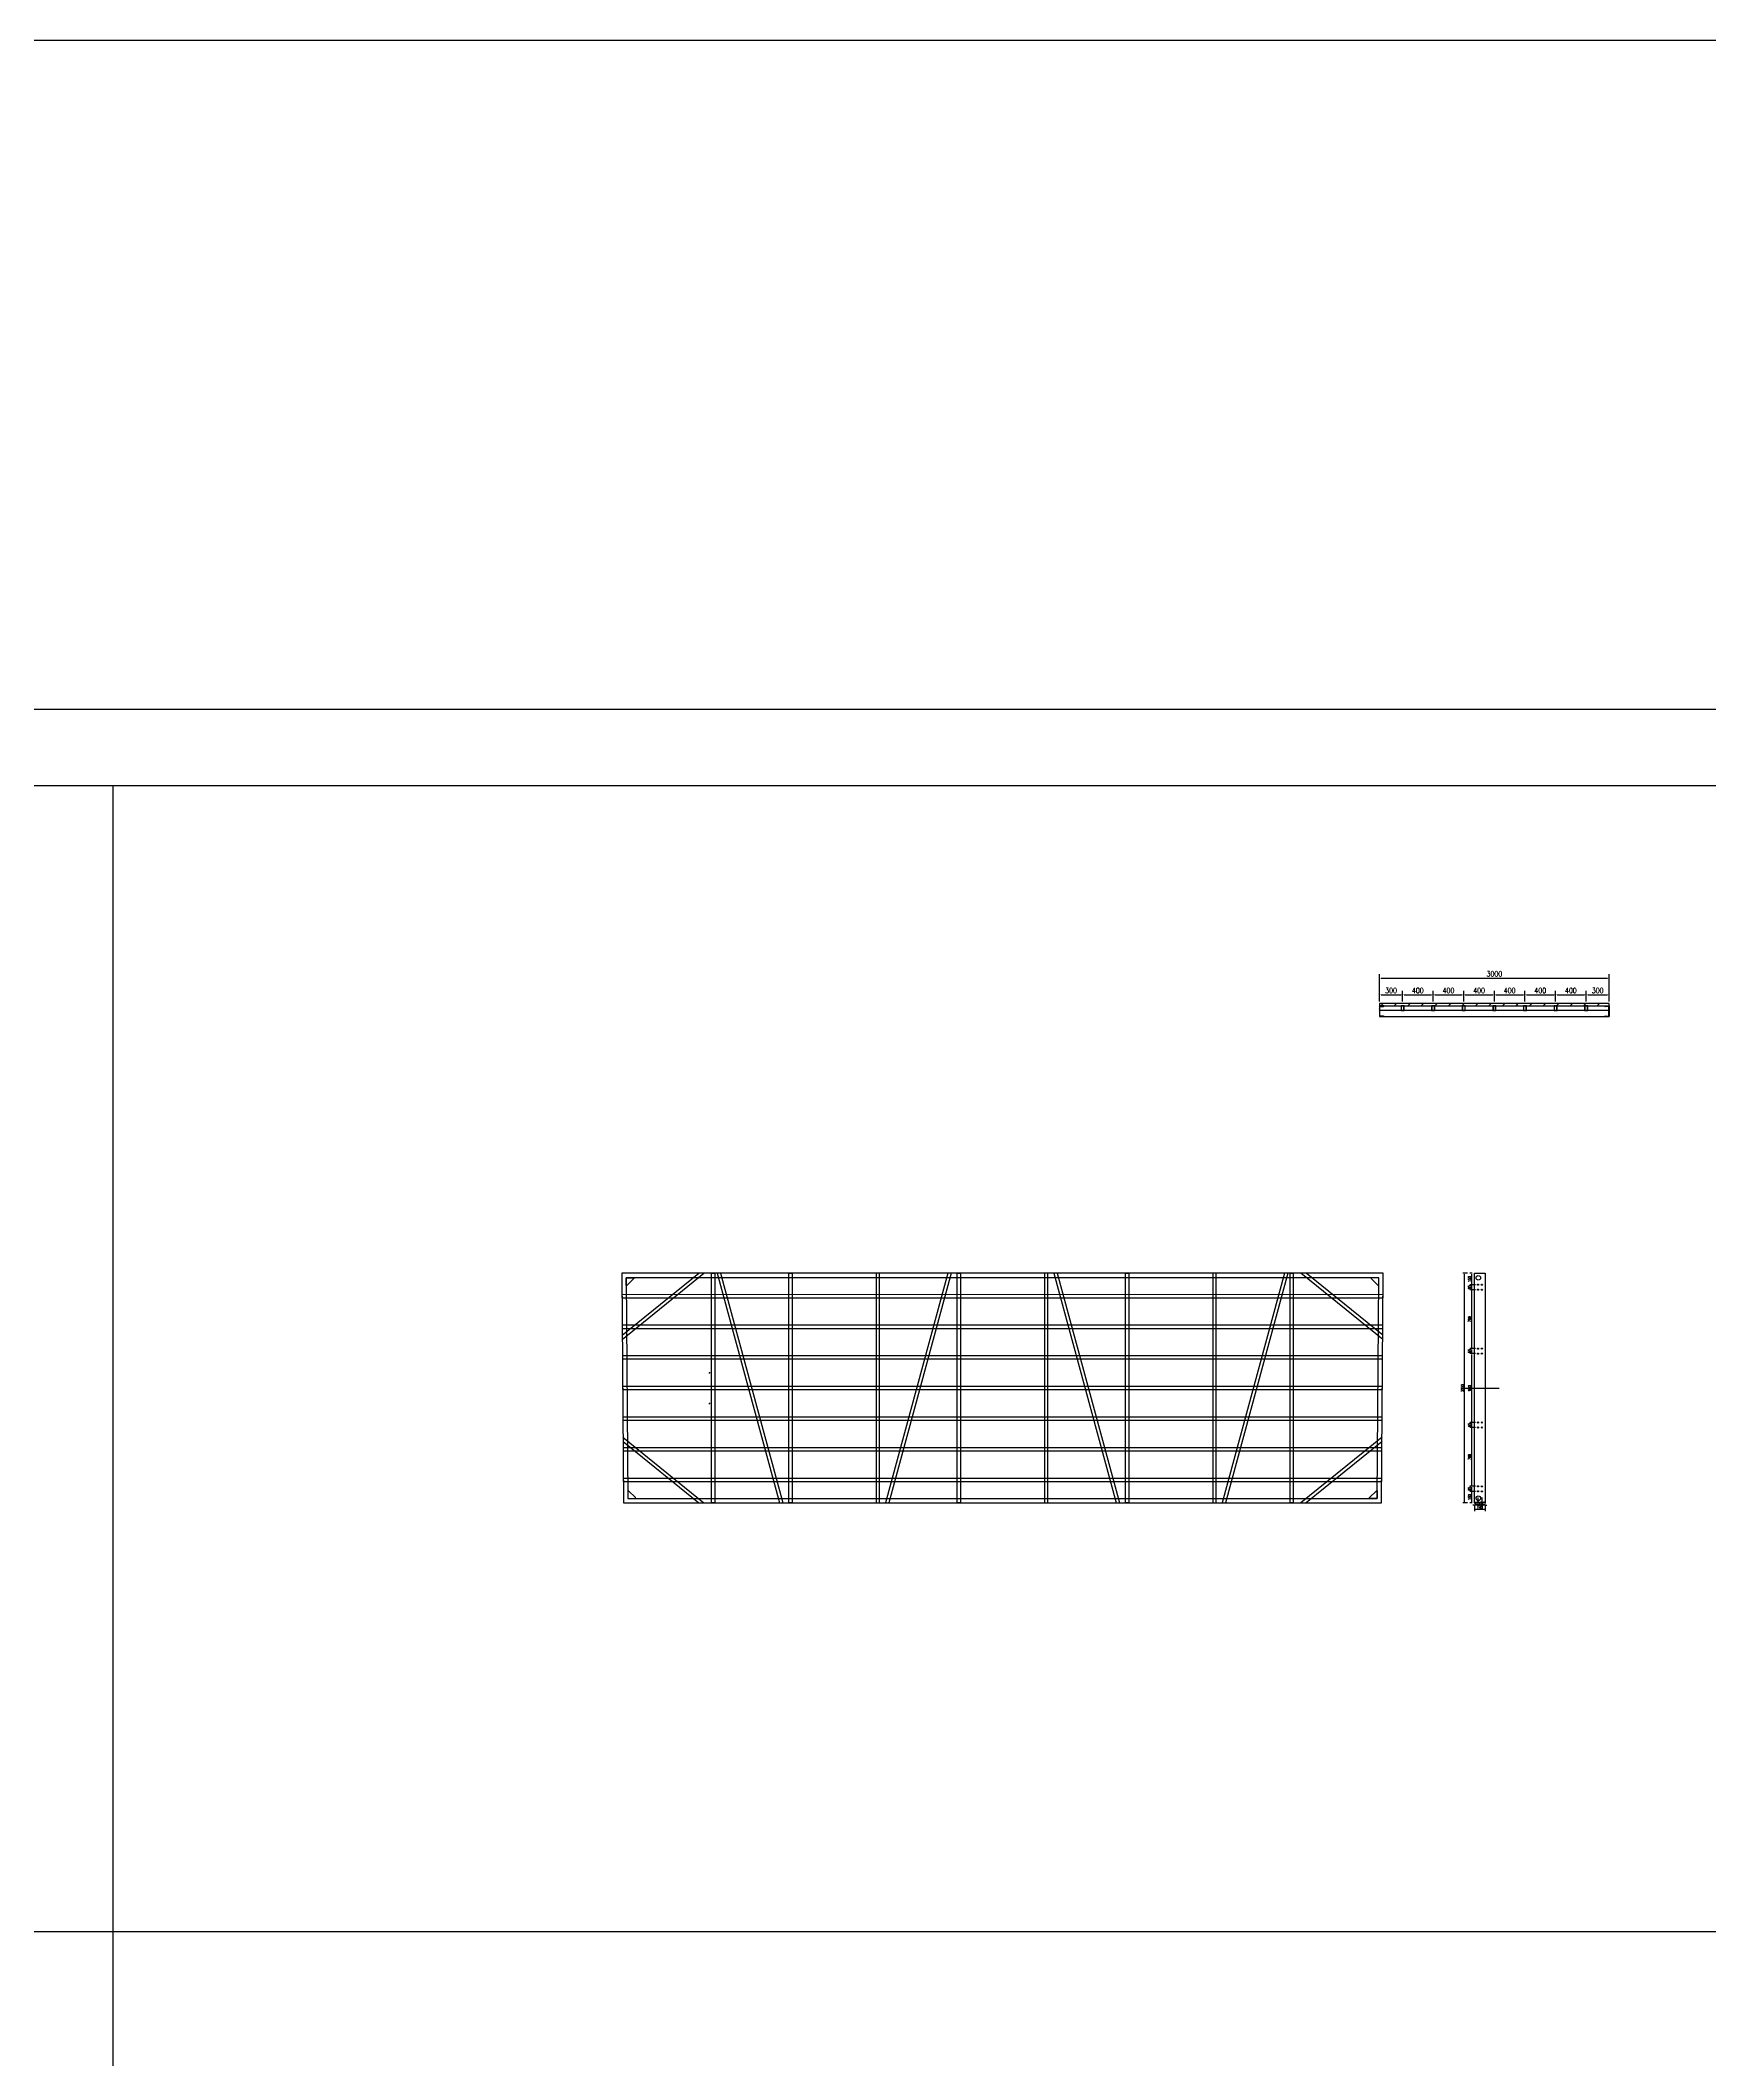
# Model space of a CAD drawing. Extents: x 10241 to 1500931, y -537358 to 142253.
# Drawn here: x 1305260 to 1327076, y 45864 to 72248 of the extents above; entities that cross this region are included whole.
import ezdxf

# ---------------------------------------------------------------- set-up
doc = ezdxf.new("R2010")
doc.units = 0
doc.header["$LTSCALE"] = 1000
doc.header["$MEASUREMENT"] = 0
for name, color, linetype in [('14#槽钢', 3, 'Continuous'), ('PUB_DIM', 3, 'Continuous'), ('W-STEEL_FRAME钢架', 3, 'Continuous'), ('W-STEEL_KEEL钢龙骨', 5, 'Continuous'), ('W-WOOD_FLOOR木地板', 30, 'Continuous'), ('钢架', 90, 'Continuous')]:
    doc.layers.add(name, color=color, linetype=linetype)
doc.styles.add('STANDARD_T3', font='simplex.shx', dxfattribs={"width": 0.7, "bigfont": 'gbcbig.shx'})
doc.dimstyles.new('W&&10', dxfattribs={"dimtxt": 35, "dimasz": 10, "dimexe": 25, "dimexo": 30, "dimgap": 10, "dimtad": 1, "dimdec": 0, "dimzin": 0, "dimdsep": 46, "dimtxsty": 'STANDARD_T3', "dimcen": 0.09, "dimclrd": 1, "dimclre": 1, "dimclrt": 7, "dimazin": 2, "dimtfac": 1, "dimtdec": 0, "dimtix": 1, "dimtmove": 2, "dimatfit": 3, "dimfxl": 100, "dimtolj": 1, "dimtzin": 0, "dimarcsym": 0})
doc.dimstyles.new('W&&20', dxfattribs={"dimtxt": 70, "dimasz": 20, "dimexe": 50, "dimexo": 60, "dimgap": 20, "dimtad": 1, "dimdec": 0, "dimzin": 0, "dimdsep": 46, "dimtxsty": 'STANDARD_T3', "dimcen": 0.09, "dimclrd": 1, "dimclre": 1, "dimclrt": 7, "dimazin": 2, "dimtfac": 1, "dimtdec": 0, "dimtix": 1, "dimtmove": 2, "dimatfit": 3, "dimfxl": 100, "dimtolj": 1, "dimtzin": 0, "dimarcsym": 0})

# ---------------------------------------------------------------- blocks, each defined once
blk = doc.blocks.new('*U400')
at = {"layer": '14#槽钢'}
blk.add_lwpolyline([(0, 29946), (0, -29946)], dxfattribs=at)
blk = doc.blocks.new('*U401')
at = {"layer": '14#槽钢', "color": 0, "linetype": 'ByBlock', "lineweight": -2, "transparency": 16777216}
blk.add_blockref('*U400', (21762, 0), dxfattribs=at)
blk = doc.blocks.new('*D577')
at = {"layer": 'Defpoints', "color": 0, "transparency": 16777216}
for p in [(1323967, 53289), (1324003, 53139), (1324048, 53289)]:
    blk.add_point(p, dxfattribs=at)
at = {"layer": 'W-STEEL_FRAME钢架', "color": 1, "lineweight": -2, "transparency": 16777216}
for p, q in [((1324018, 53289), (1323942, 53289)), ((1323973, 53139), (1323942, 53139)), ((1323967, 53149), (1323967, 53279))]:
    blk.add_line(p, q, dxfattribs=at)
at = {"layer": 'W-STEEL_FRAME钢架', "color": 1, "transparency": 16777216}
for points in [[(1323965, 53279), (1323969, 53279), (1323967, 53289)], [(1323965, 53149), (1323969, 53149), (1323967, 53139)]]:
    blk.add_solid(points, dxfattribs=at)
at = {"layer": 'W-STEEL_FRAME钢架', "color": 7, "transparency": 16777216, "insert": (1323939, 53214), "char_height": 35, "attachment_point": 5, "rotation": 90, "style": 'STANDARD_T3'}
blk.add_mtext('\\A1;150', dxfattribs=at)
blk = doc.blocks.new('*D578')
at = {"layer": 'Defpoints', "color": 0, "transparency": 16777216}
for p in [(1323967, 53355), (1324048, 53355), (1324048, 53289)]:
    blk.add_point(p, dxfattribs=at)
at = {"layer": 'W-STEEL_FRAME钢架', "color": 1, "lineweight": -2, "transparency": 16777216}
for p, q in [((1324018, 53355), (1323942, 53355)), ((1323967, 53299), (1323967, 53345)), ((1324018, 53289), (1323942, 53289))]:
    blk.add_line(p, q, dxfattribs=at)
at = {"layer": 'W-STEEL_FRAME钢架', "color": 1, "transparency": 16777216}
for points in [[(1323965, 53345), (1323969, 53345), (1323967, 53355)], [(1323965, 53299), (1323969, 53299), (1323967, 53289)]]:
    blk.add_solid(points, dxfattribs=at)
at = {"layer": 'W-STEEL_FRAME钢架', "color": 7, "transparency": 16777216, "insert": (1323939, 53322), "char_height": 35, "attachment_point": 5, "rotation": 90, "style": 'STANDARD_T3'}
blk.add_mtext('\\A1;65', dxfattribs=at)
blk = doc.blocks.new('*D579')
at = {"layer": 'Defpoints', "color": 0, "transparency": 16777216}
for p in [(1323967, 54124), (1324048, 54124), (1324048, 53355)]:
    blk.add_point(p, dxfattribs=at)
at = {"layer": 'W-STEEL_FRAME钢架', "color": 1, "lineweight": -2, "transparency": 16777216}
for p, q in [((1324018, 54124), (1323942, 54124)), ((1323967, 53365), (1323967, 54114)), ((1324018, 53355), (1323942, 53355))]:
    blk.add_line(p, q, dxfattribs=at)
at = {"layer": 'W-STEEL_FRAME钢架', "color": 1, "transparency": 16777216}
for points in [[(1323965, 54114), (1323969, 54114), (1323967, 54124)], [(1323965, 53365), (1323969, 53365), (1323967, 53355)]]:
    blk.add_solid(points, dxfattribs=at)
at = {"layer": 'W-STEEL_FRAME钢架', "color": 7, "transparency": 16777216, "insert": (1323939, 53739), "char_height": 35, "attachment_point": 5, "rotation": 90, "style": 'STANDARD_T3'}
blk.add_mtext('\\A1;769', dxfattribs=at)
blk = doc.blocks.new('*D580')
at = {"layer": 'Defpoints', "color": 0, "transparency": 16777216}
for p in [(1323967, 54189), (1324048, 54189), (1324048, 54124)]:
    blk.add_point(p, dxfattribs=at)
at = {"layer": 'W-STEEL_FRAME钢架', "color": 1, "lineweight": -2, "transparency": 16777216}
for p, q in [((1324018, 54189), (1323942, 54189)), ((1324018, 54124), (1323942, 54124)), ((1323967, 54134), (1323967, 54179))]:
    blk.add_line(p, q, dxfattribs=at)
at = {"layer": 'W-STEEL_FRAME钢架', "color": 1, "transparency": 16777216}
for points in [[(1323965, 54179), (1323969, 54179), (1323967, 54189)], [(1323965, 54134), (1323969, 54134), (1323967, 54124)]]:
    blk.add_solid(points, dxfattribs=at)
at = {"layer": 'W-STEEL_FRAME钢架', "color": 7, "transparency": 16777216, "insert": (1323939, 54157), "char_height": 35, "attachment_point": 5, "rotation": 90, "style": 'STANDARD_T3'}
blk.add_mtext('\\A1;65', dxfattribs=at)
blk = doc.blocks.new('*D581')
at = {"layer": 'Defpoints', "color": 0, "transparency": 16777216}
for p in [(1323967, 55089), (1324048, 55089), (1324048, 54189)]:
    blk.add_point(p, dxfattribs=at)
at = {"layer": 'W-STEEL_FRAME钢架', "color": 1, "lineweight": -2, "transparency": 16777216}
for p, q in [((1324018, 55089), (1323942, 55089)), ((1323967, 54199), (1323967, 55079)), ((1324018, 54189), (1323942, 54189))]:
    blk.add_line(p, q, dxfattribs=at)
at = {"layer": 'W-STEEL_FRAME钢架', "color": 1, "transparency": 16777216}
for points in [[(1323965, 55079), (1323969, 55079), (1323967, 55089)], [(1323965, 54199), (1323969, 54199), (1323967, 54189)]]:
    blk.add_solid(points, dxfattribs=at)
at = {"layer": 'W-STEEL_FRAME钢架', "color": 7, "transparency": 16777216, "insert": (1323939, 54639), "char_height": 35, "attachment_point": 5, "rotation": 90, "style": 'STANDARD_T3'}
blk.add_mtext('\\A1;900', dxfattribs=at)
blk = doc.blocks.new('*D582')
at = {"layer": 'Defpoints', "color": 0, "transparency": 16777216}
for p in [(1323967, 55989), (1324048, 55989), (1324048, 55924)]:
    blk.add_point(p, dxfattribs=at)
at = {"layer": 'W-STEEL_FRAME钢架', "color": 1, "lineweight": -2, "transparency": 16777216}
for p, q in [((1324018, 55989), (1323942, 55989)), ((1323967, 55934), (1323967, 55979)), ((1324018, 55924), (1323942, 55924))]:
    blk.add_line(p, q, dxfattribs=at)
at = {"layer": 'W-STEEL_FRAME钢架', "color": 1, "transparency": 16777216}
for points in [[(1323965, 55979), (1323969, 55979), (1323967, 55989)], [(1323965, 55934), (1323969, 55934), (1323967, 55924)]]:
    blk.add_solid(points, dxfattribs=at)
at = {"layer": 'W-STEEL_FRAME钢架', "color": 7, "transparency": 16777216, "insert": (1323939, 55957), "char_height": 35, "attachment_point": 5, "rotation": 90, "style": 'STANDARD_T3'}
blk.add_mtext('\\A1;65', dxfattribs=at)
blk = doc.blocks.new('*D583')
at = {"layer": 'Defpoints', "color": 0, "transparency": 16777216}
for p in [(1323967, 56139), (1324003, 56139), (1324048, 55989)]:
    blk.add_point(p, dxfattribs=at)
at = {"layer": 'W-STEEL_FRAME钢架', "color": 1, "lineweight": -2, "transparency": 16777216}
for p, q in [((1323973, 56139), (1323942, 56139)), ((1324018, 55989), (1323942, 55989)), ((1323967, 55999), (1323967, 56129))]:
    blk.add_line(p, q, dxfattribs=at)
at = {"layer": 'W-STEEL_FRAME钢架', "color": 1, "transparency": 16777216}
for points in [[(1323965, 56129), (1323969, 56129), (1323967, 56139)], [(1323965, 55999), (1323969, 55999), (1323967, 55989)]]:
    blk.add_solid(points, dxfattribs=at)
at = {"layer": 'W-STEEL_FRAME钢架', "color": 7, "transparency": 16777216, "insert": (1323939, 56064), "char_height": 35, "attachment_point": 5, "rotation": 90, "style": 'STANDARD_T3'}
blk.add_mtext('\\A1;150', dxfattribs=at)
blk = doc.blocks.new('*D584')
at = {"layer": 'Defpoints', "color": 0, "transparency": 16777216}
for p in [(1324003, 53139), (1324003, 53054), (1324143, 53139)]:
    blk.add_point(p, dxfattribs=at)
at = {"layer": 'W-STEEL_FRAME钢架', "color": 1, "lineweight": -2, "transparency": 16777216}
for p, q in [((1324003, 53109), (1324003, 53029)), ((1324133, 53054), (1324013, 53054)), ((1324143, 53109), (1324143, 53029))]:
    blk.add_line(p, q, dxfattribs=at)
at = {"layer": 'W-STEEL_FRAME钢架', "color": 1, "transparency": 16777216}
for points in [[(1324013, 53055), (1324013, 53052), (1324003, 53054)], [(1324133, 53055), (1324133, 53052), (1324143, 53054)]]:
    blk.add_solid(points, dxfattribs=at)
at = {"layer": 'W-STEEL_FRAME钢架', "color": 7, "transparency": 16777216, "insert": (1324073, 53081), "char_height": 35, "attachment_point": 5, "style": 'STANDARD_T3'}
blk.add_mtext('\\A1;140', dxfattribs=at)
blk = doc.blocks.new('*D585')
at = {"layer": 'Defpoints', "color": 0, "transparency": 16777216}
for p in [(1324098, 53289), (1324098, 53107), (1324143, 53139)]:
    blk.add_point(p, dxfattribs=at)
at = {"layer": 'W-STEEL_FRAME钢架', "color": 1, "lineweight": -2, "transparency": 16777216}
for p, q in [((1324088, 53107), (1324078, 53107)), ((1324098, 53207), (1324098, 53082)), ((1324143, 53107), (1324098, 53107)), ((1324143, 53109), (1324143, 53082)), ((1324153, 53107), (1324163, 53107))]:
    blk.add_line(p, q, dxfattribs=at)
at = {"layer": 'W-STEEL_FRAME钢架', "color": 1, "transparency": 16777216}
for points in [[(1324088, 53108), (1324088, 53105), (1324098, 53107)], [(1324153, 53108), (1324153, 53105), (1324143, 53107)]]:
    blk.add_solid(points, dxfattribs=at)
at = {"layer": 'W-STEEL_FRAME钢架', "color": 7, "transparency": 16777216, "insert": (1324121, 53134), "char_height": 35, "attachment_point": 5, "style": 'STANDARD_T3'}
blk.add_mtext('\\A1;45', dxfattribs=at)
blk = doc.blocks.new('*D586')
at = {"layer": 'Defpoints', "color": 0, "transparency": 16777216}
for p in [(1324048, 53289), (1324048, 53107), (1324098, 53289)]:
    blk.add_point(p, dxfattribs=at)
at = {"layer": 'W-STEEL_FRAME钢架', "color": 1, "lineweight": -2, "transparency": 16777216}
for p, q in [((1324038, 53107), (1324028, 53107)), ((1324048, 53207), (1324048, 53082)), ((1324098, 53107), (1324048, 53107)), ((1324098, 53207), (1324098, 53082)), ((1324108, 53107), (1324118, 53107))]:
    blk.add_line(p, q, dxfattribs=at)
at = {"layer": 'W-STEEL_FRAME钢架', "color": 1, "transparency": 16777216}
for points in [[(1324038, 53108), (1324038, 53105), (1324048, 53107)], [(1324108, 53108), (1324108, 53105), (1324098, 53107)]]:
    blk.add_solid(points, dxfattribs=at)
at = {"layer": 'W-STEEL_FRAME钢架', "color": 7, "transparency": 16777216, "insert": (1324073, 53134), "char_height": 35, "attachment_point": 5, "style": 'STANDARD_T3'}
blk.add_mtext('\\A1;50', dxfattribs=at)
blk = doc.blocks.new('*D496')
at = {"layer": 'Defpoints', "color": 0, "transparency": 16777216}
for p in [(1324003, 53139), (1324003, 53107), (1324048, 53289)]:
    blk.add_point(p, dxfattribs=at)
at = {"layer": 'W-STEEL_FRAME钢架', "color": 1, "lineweight": -2, "transparency": 16777216}
for p, q in [((1323993, 53107), (1323983, 53107)), ((1324003, 53109), (1324003, 53082)), ((1324048, 53107), (1324003, 53107)), ((1324048, 53207), (1324048, 53082)), ((1324058, 53107), (1324068, 53107))]:
    blk.add_line(p, q, dxfattribs=at)
at = {"layer": 'W-STEEL_FRAME钢架', "color": 1, "transparency": 16777216}
for points in [[(1323993, 53108), (1323993, 53105), (1324003, 53107)], [(1324058, 53108), (1324058, 53105), (1324048, 53107)]]:
    blk.add_solid(points, dxfattribs=at)
at = {"layer": 'W-STEEL_FRAME钢架', "color": 7, "transparency": 16777216, "insert": (1324026, 53134), "char_height": 35, "attachment_point": 5, "style": 'STANDARD_T3'}
blk.add_mtext('\\A1;45', dxfattribs=at)
blk = doc.blocks.new('*D497')
at = {"layer": 'Defpoints', "color": 0, "transparency": 16777216}
for p in [(1323874, 56139), (1323942, 56139), (1323942, 53139)]:
    blk.add_point(p, dxfattribs=at)
at = {"layer": 'W-STEEL_FRAME钢架', "color": 1, "lineweight": -2, "transparency": 16777216}
for p, q in [((1323912, 56139), (1323849, 56139)), ((1323874, 53149), (1323874, 56129)), ((1323912, 53139), (1323849, 53139))]:
    blk.add_line(p, q, dxfattribs=at)
at = {"layer": 'W-STEEL_FRAME钢架', "color": 1, "transparency": 16777216}
for points in [[(1323872, 56129), (1323876, 56129), (1323874, 56139)], [(1323872, 53149), (1323876, 53149), (1323874, 53139)]]:
    blk.add_solid(points, dxfattribs=at)
at = {"layer": 'W-STEEL_FRAME钢架', "color": 7, "transparency": 16777216, "insert": (1323847, 54639), "char_height": 35, "attachment_point": 5, "rotation": 90, "style": 'STANDARD_T3'}
blk.add_mtext('\\A1;3000', dxfattribs=at)
blk = doc.blocks.new('*D587')
at = {"layer": 'Defpoints', "color": 0, "transparency": 16777216}
for p in [(1323967, 55155), (1324048, 55155), (1324048, 55089)]:
    blk.add_point(p, dxfattribs=at)
at = {"layer": 'W-STEEL_FRAME钢架', "color": 1, "lineweight": -2, "transparency": 16777216}
for p, q in [((1324018, 55155), (1323942, 55155)), ((1323967, 55099), (1323967, 55145)), ((1324018, 55089), (1323942, 55089))]:
    blk.add_line(p, q, dxfattribs=at)
at = {"layer": 'W-STEEL_FRAME钢架', "color": 1, "transparency": 16777216}
for points in [[(1323965, 55145), (1323969, 55145), (1323967, 55155)], [(1323965, 55099), (1323969, 55099), (1323967, 55089)]]:
    blk.add_solid(points, dxfattribs=at)
at = {"layer": 'W-STEEL_FRAME钢架', "color": 7, "transparency": 16777216, "insert": (1323939, 55122), "char_height": 35, "attachment_point": 5, "rotation": 90, "style": 'STANDARD_T3'}
blk.add_mtext('\\A1;65', dxfattribs=at)
blk = doc.blocks.new('*D588')
at = {"layer": 'Defpoints', "color": 0, "transparency": 16777216}
for p in [(1323967, 55924), (1324003, 55924), (1324048, 55155)]:
    blk.add_point(p, dxfattribs=at)
at = {"layer": 'W-STEEL_FRAME钢架', "color": 1, "lineweight": -2, "transparency": 16777216}
for p, q in [((1323973, 55924), (1323942, 55924)), ((1323967, 55165), (1323967, 55914)), ((1324018, 55155), (1323942, 55155))]:
    blk.add_line(p, q, dxfattribs=at)
at = {"layer": 'W-STEEL_FRAME钢架', "color": 1, "transparency": 16777216}
for points in [[(1323965, 55914), (1323969, 55914), (1323967, 55924)], [(1323965, 55165), (1323969, 55165), (1323967, 55155)]]:
    blk.add_solid(points, dxfattribs=at)
at = {"layer": 'W-STEEL_FRAME钢架', "color": 7, "transparency": 16777216, "insert": (1323939, 55539), "char_height": 35, "attachment_point": 5, "rotation": 90, "style": 'STANDARD_T3'}
blk.add_mtext('\\A1;769', dxfattribs=at)
blk = doc.blocks.new('14a槽钢')
at = {"layer": '钢架'}
h = blk.add_hatch(dxfattribs=at)
h.set_pattern_fill('STEEL', color=4, scale=10)
h.set_pattern_definition([(50.389312, (-1352470.2, 1293523.579), (-9.2899201, 11.2253202), []), (50.389312, (-1352470.2, 1293531.516), (-9.2899201, 11.2253202), [])])
edge = h.paths.add_edge_path()
edge.add_ellipse((-1332250, 1115678), major_axis=(-3.26, 5.03), ratio=0.900468, start_angle=55.3931, end_angle=130.6069)
edge.add_line((-1332252, 1115673), (-1332208, 1115673))
edge.add_ellipse((-1332208, 1115667), major_axis=(0, 6), ratio=0.827586, start_angle=270, end_angle=360, ccw=False)
edge.add_line((-1332203, 1115667), (-1332203, 1115551))
edge.add_ellipse((-1332208, 1115551), major_axis=(0, 6), ratio=0.827586, start_angle=180, end_angle=270, ccw=False)
edge.add_line((-1332208, 1115545), (-1332251, 1115545))
edge.add_ellipse((-1332250, 1115540), major_axis=(3.82, 3.82), ratio=1, start_angle=49.2445, end_angle=141.5341)
edge.add_line((-1332256, 1115539), (-1332198, 1115539))
edge.add_line((-1332198, 1115539), (-1332198, 1115679))
edge.add_line((-1332198, 1115679), (-1332256, 1115679))
for p, q in [((-1332256, 1115679, 0), (-1332198, 1115679, 0)), ((-1332198, 1115539, 0), (-1332256, 1115539, 0)), ((-1332208, 1115673, 0), (-1332251, 1115673, 0)), ((-1332251, 1115545, 0), (-1332208, 1115545, 0)), ((-1332246, 1115679, 0), (-1332246, 1115679, 0)), ((-1332246, 1115539, 0), (-1332246, 1115539, 0)), ((-1332203, 1115551, 0), (-1332203, 1115667, 0)), ((-1332198, 1115679, 0), (-1332198, 1115539, 0))]:
    blk.add_line(p, q, dxfattribs=at)
for centre, start_param, end_param in [((-1332251, 1115679, 0), 1.570796, 3.141593), ((-1332251, 1115539, 0), 0, 1.570796), ((-1332208, 1115667, 0), 4.712389, 6.283185), ((-1332208, 1115667, 0), 4.712389, 6.283185), ((-1332208, 1115551, 0), 3.141593, 4.712389)]:
    blk.add_ellipse(centre, major_axis=(0, 6), ratio=0.827586, start_param=start_param, end_param=end_param, dxfattribs=at)
blk = doc.blocks.new('*D511')
at = {"color": 1, "lineweight": -2, "transparency": 16777216}
for p, q in [((1322763, 59722), (1322763, 60046)), ((1322783, 59996), (1325743, 59996)), ((1325763, 59722), (1325763, 60046))]:
    blk.add_line(p, q, dxfattribs=at)
at = {"color": 1, "transparency": 16777216}
for points in [[(1322783, 59999), (1322783, 59992), (1322763, 59996)], [(1325743, 59999), (1325743, 59992), (1325763, 59996)]]:
    blk.add_solid(points, dxfattribs=at)
at = {"layer": 'Defpoints', "color": 0, "transparency": 16777216}
for p in [(1325763, 59996), (1322763, 59662), (1325763, 59662)]:
    blk.add_point(p, dxfattribs=at)
at = {"color": 7, "transparency": 16777216, "insert": (1324263, 60051), "char_height": 70, "attachment_point": 5, "style": 'STANDARD_T3'}
blk.add_mtext('\\A1;3000', dxfattribs=at)
blk = doc.blocks.new('ganglonggu')
at = {"layer": 'W-STEEL_KEEL钢龙骨'}
for points in [[(-1338169, 1115605), (-1338129, 1115605), (-1338129, 1115665), (-1338169, 1115665)], [(-1338166, 1115608), (-1338132, 1115608), (-1338132, 1115662), (-1338166, 1115662)]]:
    blk.add_lwpolyline(points, close=True, dxfattribs=at)
blk = doc.blocks.new('*U404')
blk.add_blockref('ganglonggu', (1338149, -1115635))
blk = doc.blocks.new('*U405')
at = {"layer": 'W-STEEL_KEEL钢龙骨', "color": 0, "linetype": 'ByBlock', "lineweight": -2}
for p in [(0, 0), (400, 0), (800, 0), (1200, 0), (1600, 0), (2000, 0)]:
    blk.add_blockref('*U404', p, dxfattribs=at)
at = {"layer": 'W-STEEL_KEEL钢龙骨', "color": 0, "linetype": 'ByBlock', "lineweight": -2, "transparency": 16777216}
blk.add_blockref('*U404', (2400, 0), dxfattribs=at)
blk = doc.blocks.new('*D512')
at = {"layer": 'Defpoints', "color": 0, "transparency": 16777216}
for p in [(1322763, 59632), (1323063, 59778), (1323063, 59632)]:
    blk.add_point(p, dxfattribs=at)
at = {"layer": 'PUB_DIM', "color": 1, "lineweight": -2, "transparency": 16777216}
for p, q in [((1322763, 59692), (1322763, 59828)), ((1322783, 59778), (1323043, 59778)), ((1323063, 59692), (1323063, 59828))]:
    blk.add_line(p, q, dxfattribs=at)
at = {"layer": 'PUB_DIM', "color": 1, "transparency": 16777216}
for points in [[(1322783, 59782), (1322783, 59775), (1322763, 59778)], [(1323043, 59782), (1323043, 59775), (1323063, 59778)]]:
    blk.add_solid(points, dxfattribs=at)
at = {"layer": 'PUB_DIM', "color": 7, "transparency": 16777216, "insert": (1322913, 59833), "char_height": 70, "attachment_point": 5, "style": 'STANDARD_T3'}
blk.add_mtext('\\A1;300', dxfattribs=at)
blk = doc.blocks.new('*D513')
at = {"layer": 'Defpoints', "color": 0, "transparency": 16777216}
for p in [(1323063, 59632), (1323463, 59778), (1323463, 59632)]:
    blk.add_point(p, dxfattribs=at)
at = {"layer": 'PUB_DIM', "color": 1, "lineweight": -2, "transparency": 16777216}
for p, q in [((1323063, 59692), (1323063, 59828)), ((1323083, 59778), (1323443, 59778)), ((1323463, 59692), (1323463, 59828))]:
    blk.add_line(p, q, dxfattribs=at)
at = {"layer": 'PUB_DIM', "color": 1, "transparency": 16777216}
for points in [[(1323083, 59782), (1323083, 59775), (1323063, 59778)], [(1323443, 59782), (1323443, 59775), (1323463, 59778)]]:
    blk.add_solid(points, dxfattribs=at)
at = {"layer": 'PUB_DIM', "color": 7, "transparency": 16777216, "insert": (1323263, 59833), "char_height": 70, "attachment_point": 5, "style": 'STANDARD_T3'}
blk.add_mtext('\\A1;400', dxfattribs=at)
blk = doc.blocks.new('*D514')
at = {"layer": 'Defpoints', "color": 0, "transparency": 16777216}
for p in [(1323463, 59632), (1323863, 59778), (1323863, 59629)]:
    blk.add_point(p, dxfattribs=at)
at = {"layer": 'PUB_DIM', "color": 1, "lineweight": -2, "transparency": 16777216}
for p, q in [((1323463, 59692), (1323463, 59828)), ((1323483, 59778), (1323843, 59778)), ((1323863, 59689), (1323863, 59828))]:
    blk.add_line(p, q, dxfattribs=at)
at = {"layer": 'PUB_DIM', "color": 1, "transparency": 16777216}
for points in [[(1323483, 59782), (1323483, 59775), (1323463, 59778)], [(1323843, 59782), (1323843, 59775), (1323863, 59778)]]:
    blk.add_solid(points, dxfattribs=at)
at = {"layer": 'PUB_DIM', "color": 7, "transparency": 16777216, "insert": (1323663, 59833), "char_height": 70, "attachment_point": 5, "style": 'STANDARD_T3'}
blk.add_mtext('\\A1;400', dxfattribs=at)
blk = doc.blocks.new('*D515')
at = {"layer": 'Defpoints', "color": 0, "transparency": 16777216}
for p in [(1323863, 59629), (1324263, 59778), (1324263, 59632)]:
    blk.add_point(p, dxfattribs=at)
at = {"layer": 'PUB_DIM', "color": 1, "lineweight": -2, "transparency": 16777216}
for p, q in [((1323863, 59689), (1323863, 59828)), ((1323883, 59778), (1324243, 59778)), ((1324263, 59692), (1324263, 59828))]:
    blk.add_line(p, q, dxfattribs=at)
at = {"layer": 'PUB_DIM', "color": 1, "transparency": 16777216}
for points in [[(1323883, 59782), (1323883, 59775), (1323863, 59778)], [(1324243, 59782), (1324243, 59775), (1324263, 59778)]]:
    blk.add_solid(points, dxfattribs=at)
at = {"layer": 'PUB_DIM', "color": 7, "transparency": 16777216, "insert": (1324063, 59833), "char_height": 70, "attachment_point": 5, "style": 'STANDARD_T3'}
blk.add_mtext('\\A1;400', dxfattribs=at)
blk = doc.blocks.new('*D516')
at = {"layer": 'Defpoints', "color": 0, "transparency": 16777216}
for p in [(1324263, 59632), (1324663, 59778), (1324663, 59632)]:
    blk.add_point(p, dxfattribs=at)
at = {"layer": 'PUB_DIM', "color": 1, "lineweight": -2, "transparency": 16777216}
for p, q in [((1324263, 59692), (1324263, 59828)), ((1324283, 59778), (1324643, 59778)), ((1324663, 59692), (1324663, 59828))]:
    blk.add_line(p, q, dxfattribs=at)
at = {"layer": 'PUB_DIM', "color": 1, "transparency": 16777216}
for points in [[(1324283, 59782), (1324283, 59775), (1324263, 59778)], [(1324643, 59782), (1324643, 59775), (1324663, 59778)]]:
    blk.add_solid(points, dxfattribs=at)
at = {"layer": 'PUB_DIM', "color": 7, "transparency": 16777216, "insert": (1324463, 59833), "char_height": 70, "attachment_point": 5, "style": 'STANDARD_T3'}
blk.add_mtext('\\A1;400', dxfattribs=at)
blk = doc.blocks.new('*D517')
at = {"layer": 'Defpoints', "color": 0, "transparency": 16777216}
for p in [(1324663, 59632), (1325063, 59778), (1325063, 59632)]:
    blk.add_point(p, dxfattribs=at)
at = {"layer": 'PUB_DIM', "color": 1, "lineweight": -2, "transparency": 16777216}
for p, q in [((1324663, 59692), (1324663, 59828)), ((1324683, 59778), (1325043, 59778)), ((1325063, 59692), (1325063, 59828))]:
    blk.add_line(p, q, dxfattribs=at)
at = {"layer": 'PUB_DIM', "color": 1, "transparency": 16777216}
for points in [[(1324683, 59782), (1324683, 59775), (1324663, 59778)], [(1325043, 59782), (1325043, 59775), (1325063, 59778)]]:
    blk.add_solid(points, dxfattribs=at)
at = {"layer": 'PUB_DIM', "color": 7, "transparency": 16777216, "insert": (1324863, 59833), "char_height": 70, "attachment_point": 5, "style": 'STANDARD_T3'}
blk.add_mtext('\\A1;400', dxfattribs=at)
blk = doc.blocks.new('*D518')
at = {"layer": 'Defpoints', "color": 0, "transparency": 16777216}
for p in [(1325063, 59632), (1325463, 59778), (1325463, 59632)]:
    blk.add_point(p, dxfattribs=at)
at = {"layer": 'PUB_DIM', "color": 1, "lineweight": -2, "transparency": 16777216}
for p, q in [((1325063, 59692), (1325063, 59828)), ((1325083, 59778), (1325443, 59778)), ((1325463, 59692), (1325463, 59828))]:
    blk.add_line(p, q, dxfattribs=at)
at = {"layer": 'PUB_DIM', "color": 1, "transparency": 16777216}
for points in [[(1325083, 59782), (1325083, 59775), (1325063, 59778)], [(1325443, 59782), (1325443, 59775), (1325463, 59778)]]:
    blk.add_solid(points, dxfattribs=at)
at = {"layer": 'PUB_DIM', "color": 7, "transparency": 16777216, "insert": (1325263, 59833), "char_height": 70, "attachment_point": 5, "style": 'STANDARD_T3'}
blk.add_mtext('\\A1;400', dxfattribs=at)
blk = doc.blocks.new('*D519')
at = {"layer": 'Defpoints', "color": 0, "transparency": 16777216}
for p in [(1325463, 59632), (1325763, 59778), (1325763, 59632)]:
    blk.add_point(p, dxfattribs=at)
at = {"layer": 'PUB_DIM', "color": 1, "lineweight": -2, "transparency": 16777216}
for p, q in [((1325463, 59692), (1325463, 59828)), ((1325483, 59778), (1325743, 59778)), ((1325763, 59692), (1325763, 59828))]:
    blk.add_line(p, q, dxfattribs=at)
at = {"layer": 'PUB_DIM', "color": 1, "transparency": 16777216}
for points in [[(1325483, 59782), (1325483, 59775), (1325463, 59778)], [(1325743, 59782), (1325743, 59775), (1325763, 59778)]]:
    blk.add_solid(points, dxfattribs=at)
at = {"layer": 'PUB_DIM', "color": 7, "transparency": 16777216, "insert": (1325613, 59833), "char_height": 70, "attachment_point": 5, "style": 'STANDARD_T3'}
blk.add_mtext('\\A1;300', dxfattribs=at)

msp = doc.modelspace()

# ---------------------------------------------------------------- hatches: boundary and pattern name
at = {"layer": 'W-WOOD_FLOOR木地板'}
h = msp.add_hatch(dxfattribs=at)
h.set_pattern_fill('木板', color=256, scale=100)
h.set_pattern_definition([(0, (2869119.51, -1075198.83), (0, 125), []), (45, (2869119.51, -1075198.83), (-88.388348, 88.388348), [])])
h.paths.add_polyline_path([(1325763, 59662), (1322763, 59662), (1322763, 59632), (1325763, 59632)])

# ---------------------------------------------------------------- linework, layer by layer
at = {"layer": '14#槽钢'}
for points in [[(1283443.8, 63511.5), (1372490.4, 63511.5), (1372490.4, 72248.4), (1283443.8, 72248.4)], [(1283443.8, 63511.5), (1372490.4, 63511.5), (1372490.4, 1620.5), (1283443.8, 1620.5)], [(1284443.8, 62511.5), (1371490.4, 62511.5), (1371490.4, 2620.5), (1284443.8, 2620.5)], [(1312880.9, 53139.2), (1322788.5, 53139.2), (1322811.6, 56139.2), (1312857.8, 56139.2)], [(1312938.5, 53197.2), (1322730.9, 53197.2), (1322753.2, 56081.2), (1312916.2, 56081.2)]]:
    msp.add_lwpolyline(points, close=True, dxfattribs=at)
for points in [[(1284443.8, 62511.5), (1371490.4, 62511.5)], [(1284443.8, 47538.8), (1371490.4, 47538.8)]]:
    msp.add_lwpolyline(points, dxfattribs=at)
at = {"layer": 'PUB_DIM'}
for p, q in [((1313997.7, 54839.2), (1314011.7, 54839.2)), ((1314004.7, 54846.2), (1314004.7, 54832.2)), ((1313997.7, 54439.2), (1314011.7, 54439.2)), ((1314004.7, 54446.2), (1314004.7, 54432.2))]:
    msp.add_line(p, q, dxfattribs=at)
at = {"layer": 'W-STEEL_FRAME钢架'}
for p, q in [((1312864, 55329.2), (1313864.5, 56139.2)), ((1312864.5, 55274.3), (1313932.9, 56139.2)), ((1314104.5, 56139.2), (1314918.5, 53139.2)), ((1314150.9, 56139.2), (1314964.9, 53139.2)), ((1317118.5, 56139.2), (1316304.5, 53139.2)), ((1317164.9, 56139.2), (1316350.9, 53139.2)), ((1318504.5, 56139.2), (1319318.5, 53139.2)), ((1318550.9, 56139.2), (1319364.9, 53139.2)), ((1321518.5, 56139.2), (1320704.5, 53139.2)), ((1321564.9, 56139.2), (1320750.9, 53139.2)), ((1322804.9, 55273.6), (1321735.7, 56139.2)), ((1322805.4, 55328.6), (1321804.1, 56139.2)), ((1323874.2, 54639.2), (1324326.7, 54639.2)), ((1312874.3, 53996.1), (1313932.9, 53139.2)), ((1312874.8, 53940.4), (1313864.5, 53139.2)), ((1322795.1, 53996.7), (1321735.7, 53139.2)), ((1322794.7, 53941.1), (1321804.1, 53139.2))]:
    msp.add_line(p, q, dxfattribs=at)
for points in [[(1322763, 59492), (1325763, 59492), (1325763, 59572), (1322763, 59572)], [(1314031.7, 56139.2), (1314074.7, 56139.2), (1314074.7, 53139.2), (1314031.7, 53139.2)], [(1315041.7, 56139.2), (1315084.7, 56139.2), (1315084.7, 53139.2), (1315041.7, 53139.2)], [(1316227.7, 56139.2), (1316184.7, 56139.2), (1316184.7, 53139.2), (1316227.7, 53139.2)], [(1317241.7, 56139.2), (1317284.7, 56139.2), (1317284.7, 53139.2), (1317241.7, 53139.2)], [(1318427.7, 56139.2), (1318384.7, 56139.2), (1318384.7, 53139.2), (1318427.7, 53139.2)], [(1319441.7, 56139.2), (1319484.7, 56139.2), (1319484.7, 53139.2), (1319441.7, 53139.2)], [(1320627.7, 56139.2), (1320584.7, 56139.2), (1320584.7, 53139.2), (1320627.7, 53139.2)], [(1321592.7, 56139.2), (1321635.7, 56139.2), (1321635.7, 53139.2), (1321592.7, 53139.2)], [(1324003.4, 53139.2), (1324003.4, 56139.2), (1324143.4, 56139.2), (1324143.4, 53139.2)]]:
    msp.add_lwpolyline(points, close=True, dxfattribs=at)
at = {"layer": 'W-STEEL_FRAME钢架', "color": 1}
for points in [[(1312926.2, 55981.2), (1312917, 55981.2), (1312916.2, 56081.2), (1313016.2, 56081.2), (1313016.2, 56071.2)], [(1322743.9, 55981.2), (1322752.4, 55981.2), (1322753.2, 56081.2), (1322653.9, 56081.2), (1322653.9, 56071.2)], [(1312948.5, 53297.2), (1312937.7, 53297.3), (1312938.5, 53197.2), (1313038.5, 53197.2), (1313038.5, 53207.2)], [(1322720.9, 53297.2), (1322731.7, 53297.3), (1322730.9, 53197.2), (1322630.9, 53197.2), (1322630.9, 53207.2)]]:
    msp.add_lwpolyline(points, close=True, dxfattribs=at)
at = {"layer": 'W-STEEL_FRAME钢架'}
for centre in [(1324053.4, 56079.2), (1324053.4, 53199.2)]:
    msp.add_circle(centre, 30, dxfattribs=at)
at = {"layer": 'W-STEEL_FRAME钢架', "color": 1}
for centre in [(1324048.4, 55989.2), (1324098.4, 55989.2), (1324048.4, 55923.9), (1324098.4, 55923.9), (1324048.4, 55154.6), (1324098.4, 55154.6), (1324048.4, 55089.2), (1324098.4, 55089.2), (1324048.4, 54189.2), (1324048.4, 54123.9), (1324098.4, 54189.2), (1324098.4, 54123.9), (1324048.4, 53354.6), (1324048.4, 53289.2), (1324098.4, 53354.6), (1324098.4, 53289.2)]:
    msp.add_circle(centre, 7.5, dxfattribs=at)
at = {"layer": 'W-STEEL_KEEL钢龙骨'}
for points in [[(1312860.1, 55819.4), (1322809.3, 55819.2), (1322809.3, 55859.2), (1312860.1, 55859.4)], [(1312863.2, 55419.4), (1322806.2, 55419.4), (1322806.2, 55459.4), (1312863.2, 55459.4)], [(1312866.3, 55019.4), (1322803.1, 55019.4), (1322803.1, 55059.4), (1312866.3, 55059.4)], [(1312869.4, 54619.2), (1322800, 54619.2), (1322800, 54659.2), (1312869.4, 54659.2)], [(1312872.5, 54219.2), (1322797, 54219.5), (1322797, 54259.5), (1312872.5, 54259.2)], [(1312875.5, 53819.2), (1322793.9, 53819.2), (1322793.9, 53859.2), (1312875.5, 53859.2)], [(1312878.6, 53419.2), (1322790.8, 53419.5), (1322790.8, 53459.5), (1312878.6, 53459.2)]]:
    msp.add_lwpolyline(points, close=True, dxfattribs=at)
at = {"layer": 'W-WOOD_FLOOR木地板'}
msp.add_lwpolyline([(1322763, 59632), (1325763, 59632), (1325763, 59662), (1322763, 59662)], close=True, dxfattribs=at)

# ---------------------------------------------------------------- block references
at = {"layer": '14#槽钢'}
msp.add_blockref('*U401', (1284443.8, 32566), dxfattribs=at)
at = {"layer": 'W-STEEL_FRAME钢架', "xscale": -1}
msp.add_blockref('14a槽钢', (-9434.8, -1056046.9, 0), dxfattribs=at)
at = {"layer": 'W-STEEL_FRAME钢架'}
msp.add_blockref('14a槽钢', (2657960.8, -1056046.9, 0), dxfattribs=at)
at = {"layer": 'W-STEEL_KEEL钢龙骨'}
msp.add_blockref('*U405', (1323063, 59602), dxfattribs=at)

# ---------------------------------------------------------------- dimensions: what is measured, and where the dimension line sits
dim = msp.add_linear_dim(base=(1325762.8, 59995.7), p1=(1322763, 59662), p2=(1325762.8, 59662), dimstyle='W&&20')
dim.commit()
dim.dimension.update_dxf_attribs({"geometry": '*D511', "text_midpoint": (1324262.9, 60050.7)})
at = {"layer": 'PUB_DIM'}
for base, p1, p2, picture, middle in [((1323063, 59778.3), (1322763, 59632), (1323063, 59632), '*D512', (1322913, 59833.3)), ((1323463, 59778.3), (1323063, 59632), (1323463, 59632), '*D513', (1323263, 59833.3)), ((1323863, 59778.3), (1323463, 59632), (1323863, 59629), '*D514', (1323663, 59833.3)), ((1324263, 59778.3), (1323863, 59629), (1324263, 59632), '*D515', (1324063, 59833.3)), ((1324663, 59778.3), (1324263, 59632), (1324663, 59632), '*D516', (1324463, 59833.3)), ((1325063, 59778.3), (1324663, 59632), (1325063, 59632), '*D517', (1324863, 59833.3)), ((1325463, 59778.3), (1325063, 59632), (1325463, 59632), '*D518', (1325263, 59833.3)), ((1325763, 59778.3), (1325463, 59632), (1325763, 59632), '*D519', (1325613, 59833.3))]:
    dim = msp.add_linear_dim(base=base, p1=p1, p2=p2, dimstyle='W&&20', dxfattribs=at)
    dim.commit()
    dim.dimension.update_dxf_attribs({"geometry": picture, "text_midpoint": middle})
at = {"layer": 'W-STEEL_FRAME钢架'}
for base, p1, p2, angle, picture, middle in [((1323874.2, 56139.2), (1323942, 53139.2), (1323942, 56139.2), 90, '*D497', (1323846.7, 54639.2)), ((1323967, 56139.2), (1324048.4, 55989.2), (1324003.4, 56139.2), 90, '*D583', (1323939.5, 56064.2)), ((1323967, 55989.2), (1324048.4, 55923.9), (1324048.4, 55989.2), 90, '*D582', (1323939.5, 55956.6)), ((1323967, 55923.9), (1324048.4, 55154.6), (1324003.4, 55923.9), 90, '*D588', (1323939.5, 55539.2)), ((1323967, 55154.6), (1324048.4, 55089.2), (1324048.4, 55154.6), 90, '*D587', (1323939.5, 55121.9)), ((1323967, 55089.2), (1324048.4, 54189.2), (1324048.4, 55089.2), 90, '*D581', (1323939.5, 54639.2)), ((1323967, 54189.2), (1324048.4, 54123.9), (1324048.4, 54189.2), 90, '*D580', (1323939.5, 54156.6)), ((1323967, 54123.9), (1324048.4, 53354.6), (1324048.4, 54123.9), 90, '*D579', (1323939.5, 53739.2)), ((1323967, 53354.6), (1324048.4, 53289.2), (1324048.4, 53354.6), 90, '*D578', (1323939.5, 53321.9)), ((1323967, 53289.2), (1324003.4, 53139.2), (1324048.4, 53289.2), 90, '*D577', (1323939.5, 53214.2)), ((1324003.4, 53053.7), (1324143.4, 53139.2), (1324003.4, 53139.2), 180, '*D584', (1324073.4, 53081.2))]:
    dim = msp.add_linear_dim(base=base, p1=p1, p2=p2, angle=angle, dimstyle='W&&10', dxfattribs=at)
    dim.commit()
    dim.dimension.update_dxf_attribs({"geometry": picture, "text_midpoint": middle})
for base, p1, p2, picture, middle in [((1324003.4, 53106.5), (1324048.4, 53289.2), (1324003.4, 53139.2), '*D496', (1324025.9, 53134)), ((1324048.4, 53106.5), (1324098.4, 53289.2), (1324048.4, 53289.2), '*D586', (1324073.4, 53134)), ((1324098.4, 53106.5), (1324143.4, 53139.2), (1324098.4, 53289.2), '*D585', (1324120.9, 53134))]:
    dim = msp.add_linear_dim(base=base, p1=p1, p2=p2, angle=180, dimstyle='W&&10', override={"dimfxlon": 1}, dxfattribs=at)
    dim.commit()
    dim.dimension.update_dxf_attribs({"geometry": picture, "text_midpoint": middle})

doc.saveas('drawing.dxf')
